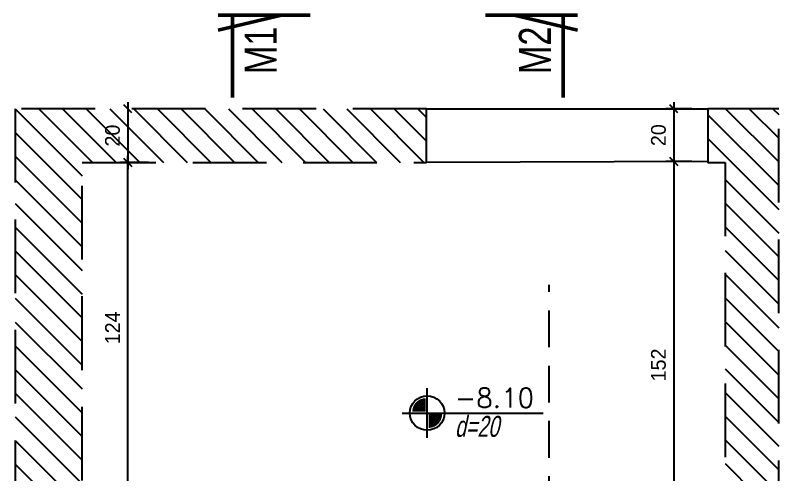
# Model space of a CAD drawing. Header units: inches. Extents: x -5298 to 11252, y 8210 to 22495.
# Drawn here: x 10495.3 to 10780.3, y 13067 to 13238.5 of the extents above; entities that cross this region are included whole.
import ezdxf
from ezdxf.enums import TextEntityAlignment as Align

# ---------------------------------------------------------------- set-up
doc = ezdxf.new("R2010")
doc.units = ezdxf.units.IN
doc.header["$LTSCALE"] = 55
doc.header["$MEASUREMENT"] = 0
doc.linetypes.add('DASHED2', pattern=[0.375, 0.25, -0.125])
doc.linetypes.add('HIDDEN', pattern=[0.375, 0.25, -0.125])
doc.layers.get('Defpoints').update_dxf_attribs({"color": 40})
for name, color, linetype in [('BEAM', 3, 'Continuous'), ('D7', 2, 'Continuous'), ('dim-50-v', 2, 'Continuous'), ('ENG_beton ole', 3, 'DASHED2'), ('HATCH', 8, 'Continuous'), ('V', 1, 'Continuous')]:
    doc.layers.add(name, color=color, linetype=linetype)
doc.layers.add('W', color=1, linetype='Continuous', lineweight=50)
doc.styles.add('AA', font='hebtxt', dxfattribs={"width": 0.8, "oblique": 8})
doc.styles.add('AD', font='oron')
doc.styles.add('HEBTXT', font='hebtxt-weld.shx')
doc.styles.add('ROMANS', font='romans')
doc.dimstyles.new('25', dxfattribs={"dimtxt": 5.5, "dimasz": 3, "dimexe": 3, "dimexo": 6, "dimgap": 3, "dimtad": 1, "dimdec": 0, "dimrnd": 0.5, "dimdsep": 46, "dimtxsty": 'HEBTXT', "dimblk1": 'OBLIQUE', "dimblk2": 'OBLIQUE', "dimsah": 1, "dimcen": 1, "dimdle": 2.5, "dimclre": 9, "dimclrt": 3, "dimadec": 0, "dimazin": 0, "dimtfac": 1, "dimtdec": 0, "dimtix": 1, "dimtmove": 2, "dimatfit": 3, "dimldrblk": 'OBLIQUE', "dimfxl": 1, "dimtolj": 1, "dimarcsym": 0})

# ---------------------------------------------------------------- blocks, each defined once
blk = doc.blocks.new('PL')
at = {"linetype": 'ByBlock'}
for p, q in [((0, -0.2583), (0, 0.2583)), ((-0.2583, 0), (1.2044, 0))]:
    blk.add_line(p, q, dxfattribs=at)
at = {"color": 4, "const_width": 0.1404}
for points in [[(-0.014, 0.084, 0.414214), (-0.084, 0.014, 1)], [(0.014, -0.084, 0.414214), (0.084, -0.014, 1)]]:
    blk.add_lwpolyline(points, format="xyb", dxfattribs=at)
at = {"linetype": 'ByBlock'}
blk.add_circle((0, 0), 0.1793, dxfattribs=at)
at = {"style": 'ROMANS'}
blk.add_attdef('LEVEL', text='', height=0.2, dxfattribs=at).set_placement((0.6976, 0.1567), align=Align.MIDDLE)
blk = doc.blocks.new('_OBLIQUE')
at = {"color": 0, "linetype": 'ByBlock'}
blk.add_line((-0.5, -0.5), (0.5, 0.5), dxfattribs=at)
blk = doc.blocks.new('*D232')
at = {"layer": 'Defpoints', "color": 0, "linetype": 'Continuous', "transparency": 16777216}
for p in [(10753.87, 13203.62), (10741.2, 13183.9), (10753.87, 13183.9)]:
    blk.add_point(p, dxfattribs=at)
at = {"layer": 'dim-50-v', "color": 0, "linetype": 'Continuous', "lineweight": -2, "transparency": 16777216}
blk.add_line((10741.2, 13206.12), (10741.2, 13181.4), dxfattribs=at)
at = {"layer": 'dim-50-v', "color": 9, "linetype": 'Continuous', "lineweight": -2, "transparency": 16777216}
for p, q in [((10747.87, 13203.62), (10738.2, 13203.62)), ((10747.87, 13183.9), (10738.2, 13183.9))]:
    blk.add_line(p, q, dxfattribs=at)
at = {"layer": 'dim-50-v', "color": 0, "linetype": 'Continuous', "lineweight": -2, "transparency": 16777216, "xscale": 3, "yscale": 3, "zscale": 3}
for p, rotation in [((10741.2, 13203.62), 90), ((10741.2, 13183.9), 270)]:
    blk.add_blockref('_OBLIQUE', p, dxfattribs=dict(at, rotation=rotation))
at = {"layer": 'dim-50-v', "color": 3, "linetype": 'Continuous', "transparency": 16777216, "insert": (10735.45, 13193.76), "char_height": 5.5, "attachment_point": 5, "rotation": 90, "style": 'HEBTXT'}
blk.add_mtext('\\A1;20', dxfattribs=at)
blk = doc.blocks.new('*D233')
at = {"layer": 'Defpoints', "color": 0, "linetype": 'Continuous', "transparency": 16777216}
for p in [(10753.87, 13183.9), (10741.2, 13032.12, 0), (10741.2, 13032.12)]:
    blk.add_point(p, dxfattribs=at)
at = {"layer": 'dim-50-v', "color": 0, "linetype": 'Continuous', "lineweight": -2, "transparency": 16777216}
blk.add_line((10741.2, 13186.4), (10741.2, 13029.62), dxfattribs=at)
at = {"layer": 'dim-50-v', "color": 9, "linetype": 'Continuous', "lineweight": -2, "transparency": 16777216}
for p, q in [((10747.87, 13183.9), (10738.2, 13183.9)), ((10735.2, 13032.12), (10738.2, 13032.12))]:
    blk.add_line(p, q, dxfattribs=at)
at = {"layer": 'dim-50-v', "color": 0, "linetype": 'Continuous', "lineweight": -2, "transparency": 16777216, "xscale": 3, "yscale": 3, "zscale": 3}
for p, rotation in [((10741.2, 13183.9), 90), ((10741.2, 13032.12), 270)]:
    blk.add_blockref('_OBLIQUE', p, dxfattribs=dict(at, rotation=rotation))
at = {"layer": 'dim-50-v', "color": 3, "linetype": 'Continuous', "transparency": 16777216, "insert": (10735.45, 13108.01), "char_height": 5.5, "attachment_point": 5, "rotation": 90, "style": 'HEBTXT'}
blk.add_mtext('\\A1;152', dxfattribs=at)
blk = doc.blocks.new('*D245')
at = {"layer": 'Defpoints', "color": 0, "linetype": 'Continuous', "transparency": 16777216}
for p in [(10534.7, 13203.59), (10534.71, 13183.6), (10537.38, 13183.6)]:
    blk.add_point(p, dxfattribs=at)
at = {"layer": 'dim-50-v', "color": 0, "linetype": 'Continuous', "lineweight": -2, "transparency": 16777216}
blk.add_line((10537.38, 13206.09), (10537.38, 13181.1), dxfattribs=at)
at = {"layer": 'dim-50-v', "color": 9, "linetype": 'Continuous', "lineweight": -2, "transparency": 16777216}
for p, q in [((10540.7, 13203.59), (10540.38, 13203.59)), ((10540.71, 13183.6), (10540.38, 13183.6))]:
    blk.add_line(p, q, dxfattribs=at)
at = {"layer": 'dim-50-v', "color": 0, "linetype": 'Continuous', "lineweight": -2, "transparency": 16777216, "xscale": 3, "yscale": 3, "zscale": 3}
for p, rotation in [((10537.38, 13203.59), 90), ((10537.38, 13183.6), 270)]:
    blk.add_blockref('_OBLIQUE', p, dxfattribs=dict(at, rotation=rotation))
at = {"layer": 'dim-50-v', "color": 3, "linetype": 'Continuous', "transparency": 16777216, "insert": (10531.63, 13193.6), "char_height": 5.5, "attachment_point": 5, "rotation": 90, "style": 'HEBTXT'}
blk.add_mtext('\\A1;20', dxfattribs=at)
blk = doc.blocks.new('*D1317')
at = {"layer": 'Defpoints', "color": 0, "linetype": 'Continuous', "transparency": 16777216}
for p in [(10537.38, 13183.6), (10551.04, 13183.6), (10552.35, 13060.12, 0)]:
    blk.add_point(p, dxfattribs=at)
at = {"layer": 'dim-50-v', "color": 0, "linetype": 'Continuous', "lineweight": -2, "transparency": 16777216}
blk.add_line((10537.38, 13057.62), (10537.38, 13186.1), dxfattribs=at)
at = {"layer": 'dim-50-v', "color": 9, "linetype": 'Continuous', "lineweight": -2, "transparency": 16777216}
for p, q in [((10545.04, 13183.6), (10534.38, 13183.6)), ((10546.35, 13060.12), (10534.38, 13060.12))]:
    blk.add_line(p, q, dxfattribs=at)
at = {"layer": 'dim-50-v', "color": 0, "linetype": 'Continuous', "lineweight": -2, "transparency": 16777216, "xscale": 3, "yscale": 3, "zscale": 3}
for p, rotation in [((10537.38, 13183.6), 90), ((10537.38, 13060.12), 270)]:
    blk.add_blockref('_OBLIQUE', p, dxfattribs=dict(at, rotation=rotation))
at = {"layer": 'dim-50-v', "color": 3, "linetype": 'Continuous', "transparency": 16777216, "insert": (10531.63, 13121.86), "char_height": 5.5, "attachment_point": 5, "rotation": 90, "style": 'HEBTXT'}
blk.add_mtext('\\A1;124', dxfattribs=at)

msp = doc.modelspace()

# ---------------------------------------------------------------- hatches: boundary and pattern name
at = {"layer": 'HATCH', "linetype": 'Continuous', "transparency": 33554687}
h = msp.add_hatch(dxfattribs=at)
h.set_pattern_fill('ANSI31', color=256, scale=50, angle=270)
h.set_pattern_definition([(315, (-920.788, 3.544), (4.4194174, 4.4194174), [])])
h.paths.add_polyline_path([(10520.33, 13183.59), (10648.87, 13183.62), (10648.88, 13203.59), (10495.32, 13203.59), (10495.38, 12673.62), (10780.33, 12673.62), (10780.32, 13203.62), (10753.87, 13203.62), (10753.87, 13183.62), (10760.32, 13183.62), (10760.33, 12693.62), (10520.33, 12693.62)])

# ---------------------------------------------------------------- linework, layer by layer
at = {"layer": 'BEAM', "color": 2, "linetype": 'Continuous'}
msp.add_lwpolyline([(10648.88, 13203.61), (10753.87, 13203.62), (10753.87, 13183.9), (10648.88, 13183.61)], close=True, dxfattribs=at)
at = {"layer": 'ENG_beton ole', "ltscale": 2}
msp.add_lwpolyline([(10648.87, 13183.62), (10648.88, 13203.59), (10495.32, 13203.59), (10495.38, 12673.62), (10780.33, 12673.62), (10780.32, 13203.62), (10753.87, 13203.62), (10753.87, 13183.62), (10760.32, 13183.62), (10760.33, 12693.62), (10520.33, 12693.62), (10520.33, 13183.59)], close=True, dxfattribs=at)
at = {"layer": 'V', "linetype": 'HIDDEN', "elevation": 0, "flags": 128}
msp.add_lwpolyline([(10694.61, 13032.12), (10694.61, 13039.18), (10694.61, 13137.86)], dxfattribs=at)
at = {"layer": 'W'}
for p, q in [((10594.71, 13238.51, 0), (10571.04, 13232.91, 0)), ((10571.04, 13238.51, 0), (10594.71, 13238.51, 0)), ((10681.55, 13238.51, 0), (10705.22, 13232.91, 0)), ((10705.22, 13238.51, 0), (10681.55, 13238.51, 0))]:
    msp.add_line(p, q, dxfattribs=at)
at = {"layer": 'W', "elevation": 0}
for points in [[(10576.45, 13207.84), (10576.45, 13238.51), (10605.41, 13238.51)], [(10699.81, 13207.84), (10699.81, 13238.51), (10670.84, 13238.51)]]:
    msp.add_lwpolyline(points, dxfattribs=at)

# ---------------------------------------------------------------- block references
at = {"layer": 'D7', "xscale": 36, "yscale": 36, "zscale": 36}
msp.add_blockref('PL', (10649.09, 13090.07), dxfattribs=at).add_auto_attribs({'LEVEL': '-8.10'})

# ---------------------------------------------------------------- texts
at = {"layer": 'D7', "style": 'AA', "oblique": 12, "width": 0.7}
msp.add_text('d=20', height=7.8, dxfattribs=at).set_placement((10659.48, 13081.2, 0))
at = {"layer": 'W', "style": 'AD', "width": 0.8}
for s, p in [('M1', (10592.92, 13216.53, 0)), ('M2', (10695.28, 13216.53, 0))]:
    msp.add_text(s, height=11.953, rotation=90, dxfattribs=at).set_placement(p)

# ---------------------------------------------------------------- dimensions: what is measured, and where the dimension line sits
at = {"layer": 'dim-50-v', "linetype": 'Continuous'}
for base, p1, p2, picture, middle in [((10537.38, 13183.6), (10534.7, 13203.59), (10534.71, 13183.6), '*D245', (10531.63, 13193.6)), ((10741.2, 13183.9), (10753.87, 13203.62), (10753.87, 13183.9), '*D232', (10735.45, 13193.76)), ((10741.2, 13032.12), (10753.87, 13183.9), (10741.2, 13032.12, 0), '*D233', (10735.45, 13108.01))]:
    dim = msp.add_linear_dim(base=base, p1=p1, p2=p2, angle=90, dimstyle='25', dxfattribs=at)
    dim.commit()
    dim.dimension.update_dxf_attribs({"geometry": picture, "text_midpoint": middle})
at = {"layer": 'dim-50-v', "color": 2, "linetype": 'Continuous'}
dim = msp.add_linear_dim(base=(10537.38, 13183.6), p1=(10552.35, 13060.12, 0), p2=(10551.04, 13183.6), angle=90, dimstyle='25', dxfattribs=at)
dim.commit()
dim.dimension.update_dxf_attribs({"geometry": '*D1317', "text_midpoint": (10531.63, 13121.86)})

doc.saveas('drawing.dxf')
